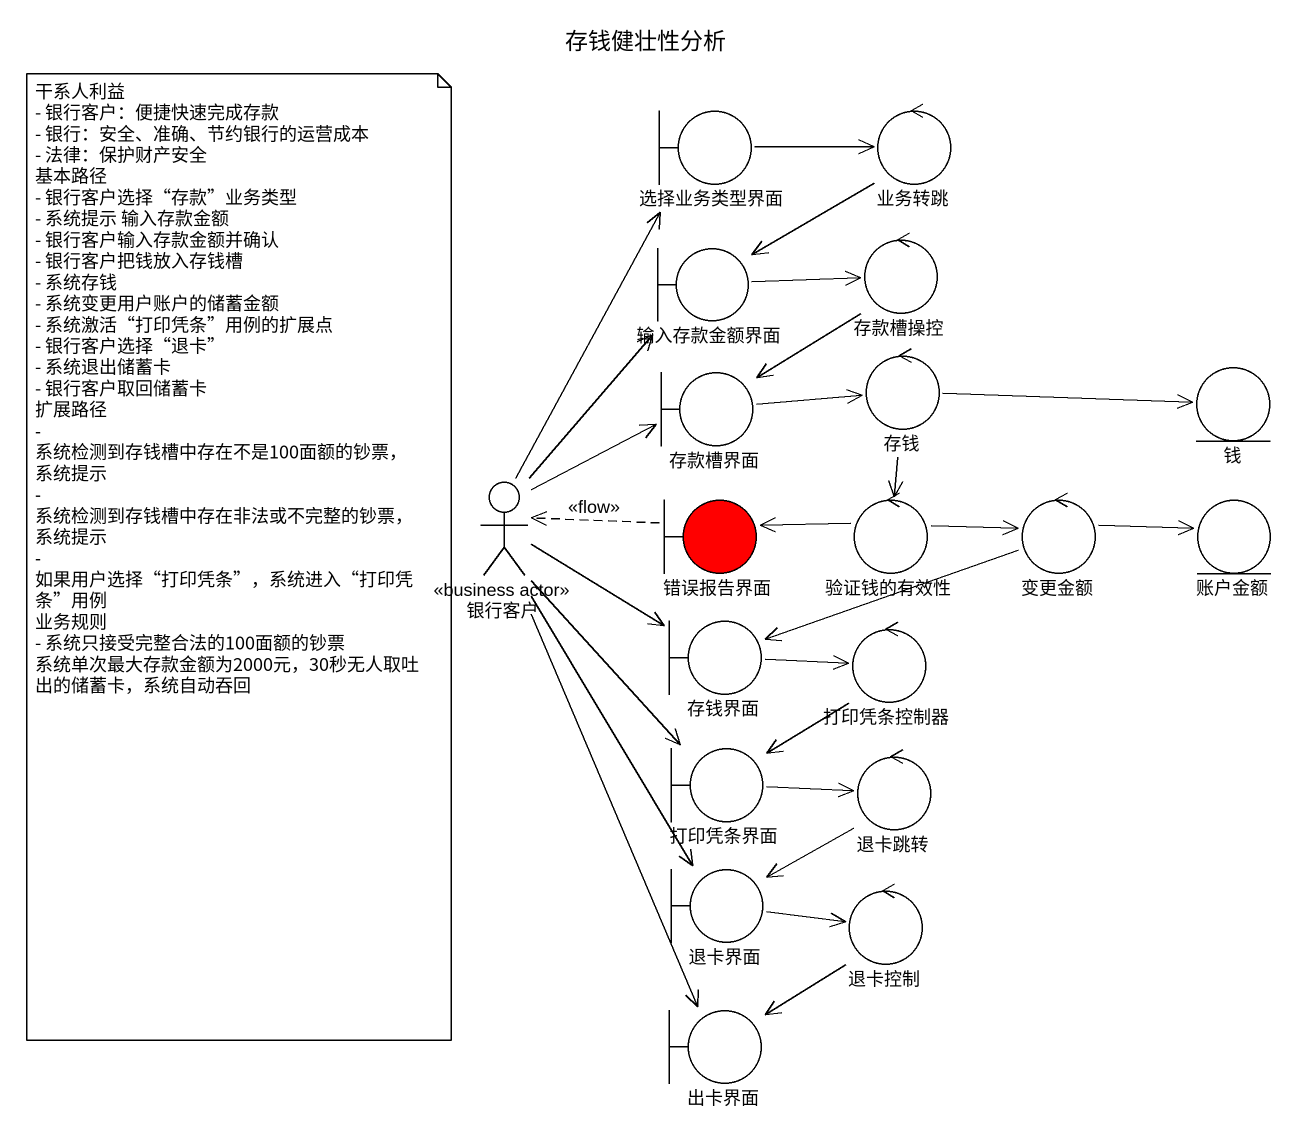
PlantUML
@startuml
title 存钱健壮性分析
boundary 选择业务类型界面
control 业务转跳
boundary 输入存款金额界面
control 存款槽操控
boundary 存款槽界面
control 存钱
entity 钱
actor 银行客户 <<business actor>>
boundary 错误报告界面 #FF0000
control 验证钱的有效性
control 变更金额
entity 账户金额
boundary 存钱界面
control 打印凭条控制器
boundary 打印凭条界面
control 退卡跳转
boundary 退卡界面
control 退卡控制
boundary 出卡界面
选择业务类型界面 -right-> 业务转跳
业务转跳 --> 输入存款金额界面
输入存款金额界面 -right-> 存款槽操控
存款槽操控 --> 存款槽界面
存款槽界面 -right-> 存钱
存钱 -right-> 钱
存钱 --> 验证钱的有效性
银行客户 -up-> 选择业务类型界面
银行客户 -up-> 输入存款金额界面
银行客户 -up-> 存款槽界面
银行客户 -right-> 存钱界面
银行客户 --> 打印凭条界面
银行客户 --> 退卡界面
银行客户 --> 出卡界面
错误报告界面 .left.> 银行客户 : <<flow>>
验证钱的有效性 -left-> 错误报告界面
验证钱的有效性 -right-> 变更金额
变更金额 -right-> 账户金额
变更金额 -left-> 存钱界面
存钱界面 -right-> 打印凭条控制器
打印凭条控制器 --> 打印凭条界面
打印凭条界面 -right-> 退卡跳转
退卡跳转 --> 退卡界面
退卡界面 -right-> 退卡控制
退卡控制 --> 出卡界面
note as N1
  干系人利益
  - 银行客户：便捷快速完成存款
  - 银行：安全、准确、节约银行的运营成本
  - 法律：保护财产安全
  基本路径
  - 银行客户选择“存款”业务类型
  - 系统提示 输入存款金额
  - 银行客户输入存款金额并确认
  - 银行客户把钱放入存钱槽
  - 系统存钱
  - 系统变更用户账户的储蓄金额
  - 系统激活“打印凭条”用例的扩展点
  - 银行客户选择“退卡”
  - 系统退出储蓄卡
  - 银行客户取回储蓄卡
  扩展路径
  - 系统检测到存钱槽中存在不是100面额的钞票，系统提示
  - 系统检测到存钱槽中存在非法或不完整的钞票，系统提示
  - 如果用户选择“打印凭条”，系统进入“打印凭条”用例
  业务规则
  - 系统只接受完整合法的100面额的钞票
  系统单次最大存款金额为2000元，30秒无人取吐出的储蓄卡，系统自动吞回
end note
@enduml
